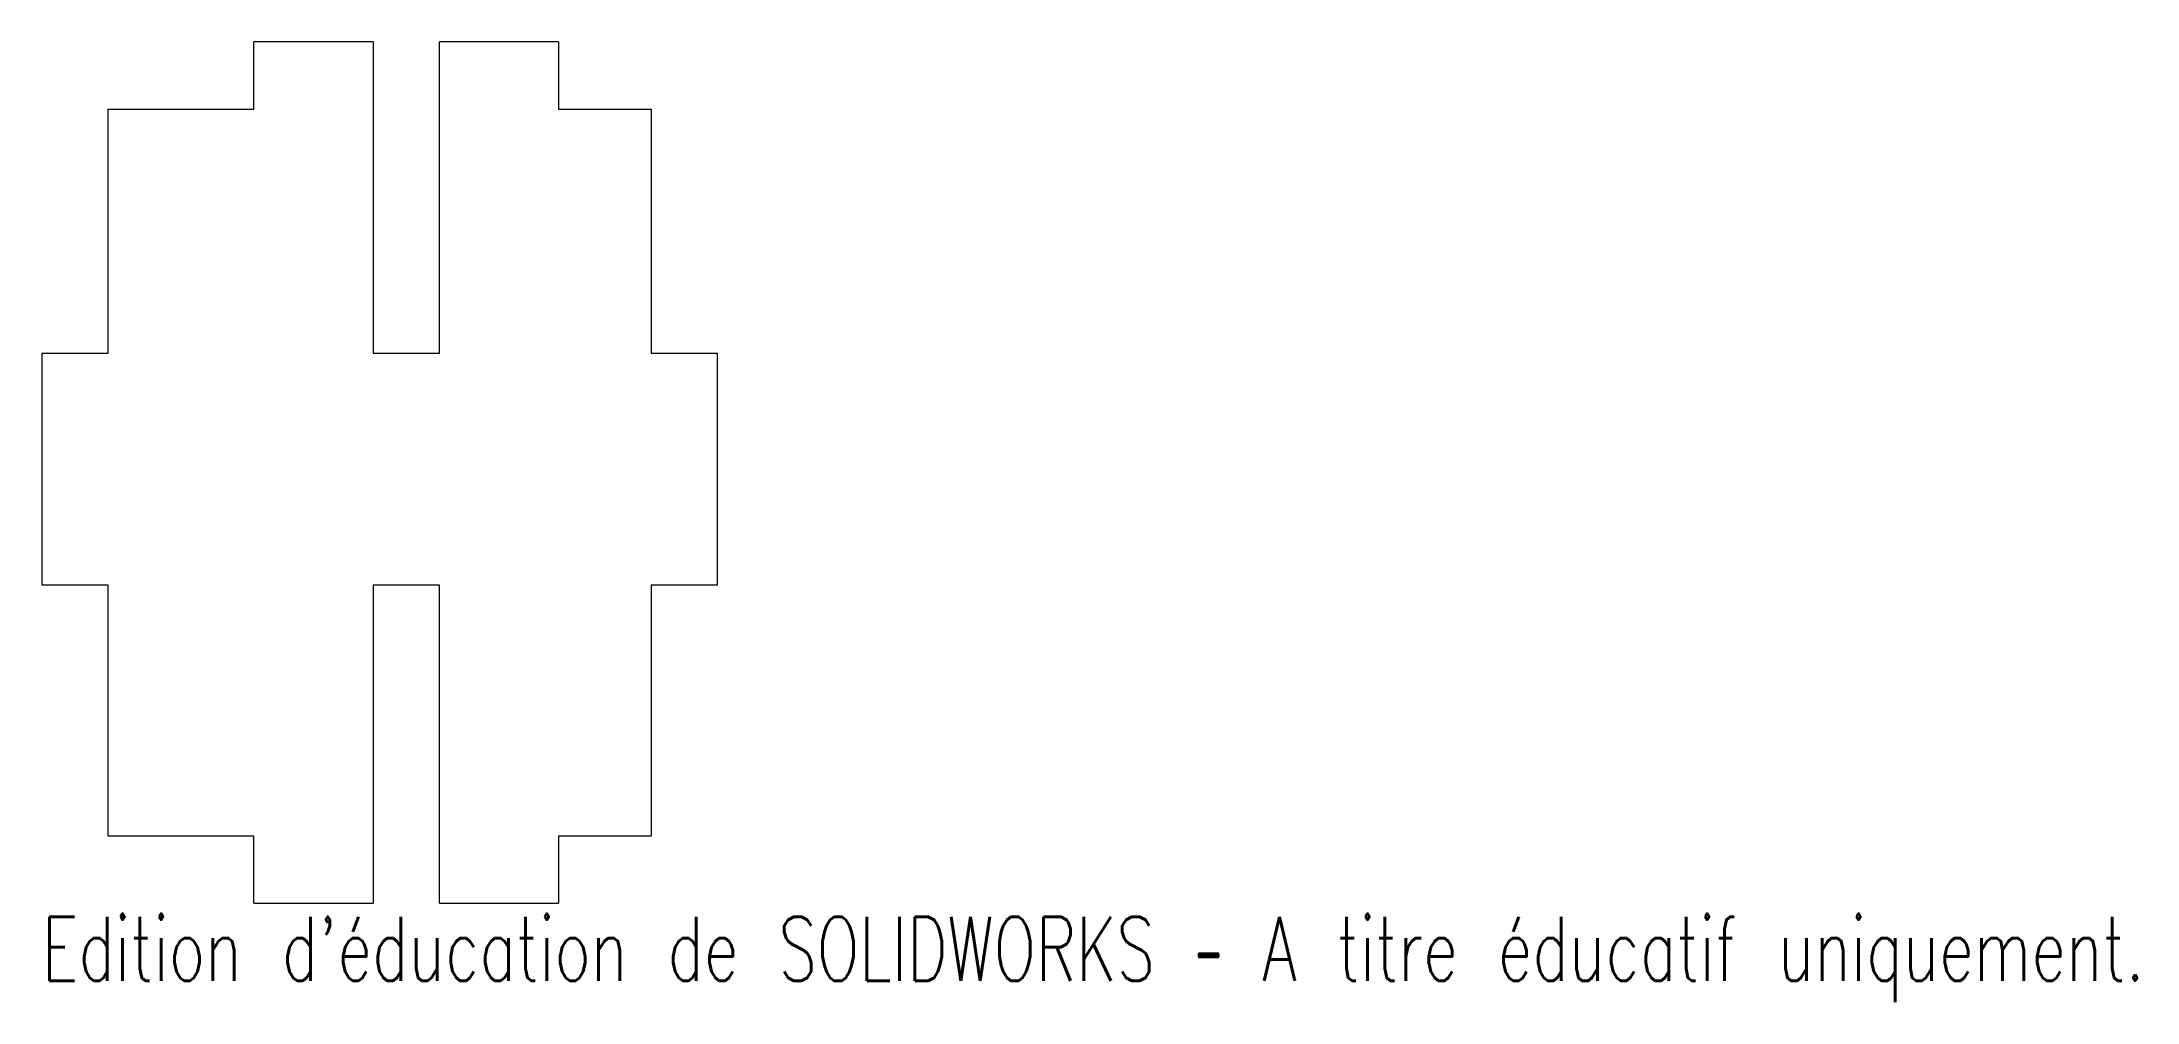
# Model space of a CAD drawing. Header units: millimetres. Extents: x -26 to 133, y -40 to 32.
import ezdxf

# ---------------------------------------------------------------- set-up
doc = ezdxf.new("R2010")
doc.units = ezdxf.units.MM
doc.styles.add('SLDTEXTSTYLE0', font='TXT', dxfattribs={"width": 0.7, "bigfont": 'bigfont'})

msp = doc.modelspace()

# ---------------------------------------------------------------- linework, layer by layer
at = {"color": 7, "linetype": 'Continuous', "lineweight": 15}
for p, q in [((-9.5, 27.43), (-9.5, 32.5)), ((-0.5, 32.5), (-9.5, 32.5)), ((-0.5, 32.5), (-0.5, 9)), ((4.51, 9), (4.51, 32.5)), ((13.5, 32.5), (4.51, 32.5)), ((13.5, 32.5), (13.5, 27.43)), ((-20.49, 9), (-20.49, 27.43)), ((-20.49, 27.43), (-9.5, 27.43)), ((13.5, 27.43), (20.5, 27.43)), ((20.5, 27.43), (20.5, 9)), ((-25.5, 9), (-20.49, 9)), ((-25.5, 9), (-25.5, -8.49)), ((-0.5, 9), (4.51, 9)), ((20.5, 9), (25.5, 9)), ((25.5, -8.49), (25.5, 9)), ((-20.49, -8.49), (-25.5, -8.49)), ((-20.49, -27.43), (-20.49, -8.49)), ((4.51, -8.49), (-0.5, -8.49)), ((-0.5, -8.49), (-0.5, -32.5)), ((4.51, -32.5), (4.51, -8.49)), ((25.5, -8.49), (20.5, -8.49)), ((20.5, -8.49), (20.5, -27.43)), ((-9.5, -27.43), (-20.49, -27.43)), ((-9.5, -32.5), (-9.5, -27.43)), ((20.5, -27.43), (13.5, -27.43)), ((13.5, -27.43), (13.5, -32.5)), ((-9.5, -32.5), (-0.5, -32.5)), ((4.51, -32.5), (13.5, -32.5))]:
    msp.add_line(p, q, dxfattribs=at)

# ---------------------------------------------------------------- texts
at = {"color": 7, "linetype": 'Continuous', "insert": (-25.5, -33.52), "char_height": 4.8336, "attachment_point": 1, "style": 'SLDTEXTSTYLE0'}
msp.add_mtext("Edition d'éducation de SOLIDWORKS – A titre éducatif uniquement.", dxfattribs=at)

doc.saveas('drawing.dxf')
